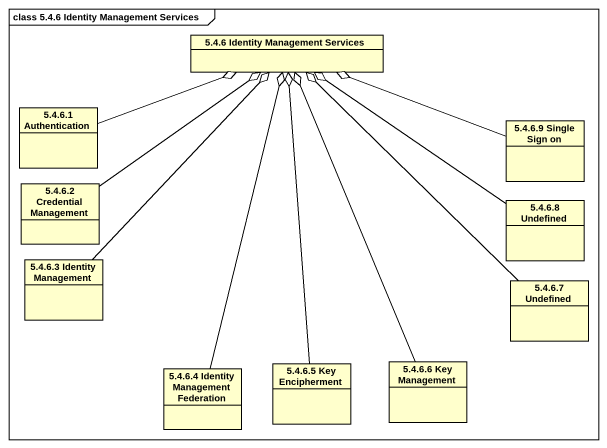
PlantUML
@startuml
mainframe class 5.4.6 Identity Management Services
hide circle
hide empty members
class "5.4.6 Identity Management Services" as c5_4_6_Identity_Management
class "5.4.6.1 Authentication" as c5_4_6_1_Authentication
class "5.4.6.9 Single Sign on" as c5_4_6_9_Single_Sign_on
class "5.4.6.2 Credential Management" as c5_4_6_2_Credential
class "5.4.6.8 Undefined" as c5_4_6_8_Undefined
class "5.4.6.3 Identity Management" as c5_4_6_3_Identity_Management
class "5.4.6.7 Undefined" as c5_4_6_7_Undefined
class "5.4.6.4 Identity Management Federation" as c5_4_6_4_Identity_Management
class "5.4.6.5 Key Encipherment" as c5_4_6_5_Key_Encipherment
class "5.4.6.6 Key Management" as c5_4_6_6_Key_Management
c5_4_6_1_Authentication -right-o c5_4_6_Identity_Management
c5_4_6_9_Single_Sign_on -left-o c5_4_6_Identity_Management
c5_4_6_2_Credential -up-o c5_4_6_Identity_Management
c5_4_6_8_Undefined -up-o c5_4_6_Identity_Management
c5_4_6_3_Identity_Management -up-o c5_4_6_Identity_Management
c5_4_6_7_Undefined -up-o c5_4_6_Identity_Management
c5_4_6_4_Identity_Management -up-o c5_4_6_Identity_Management
c5_4_6_5_Key_Encipherment -up-o c5_4_6_Identity_Management
c5_4_6_6_Key_Management -up-o c5_4_6_Identity_Management
@enduml
